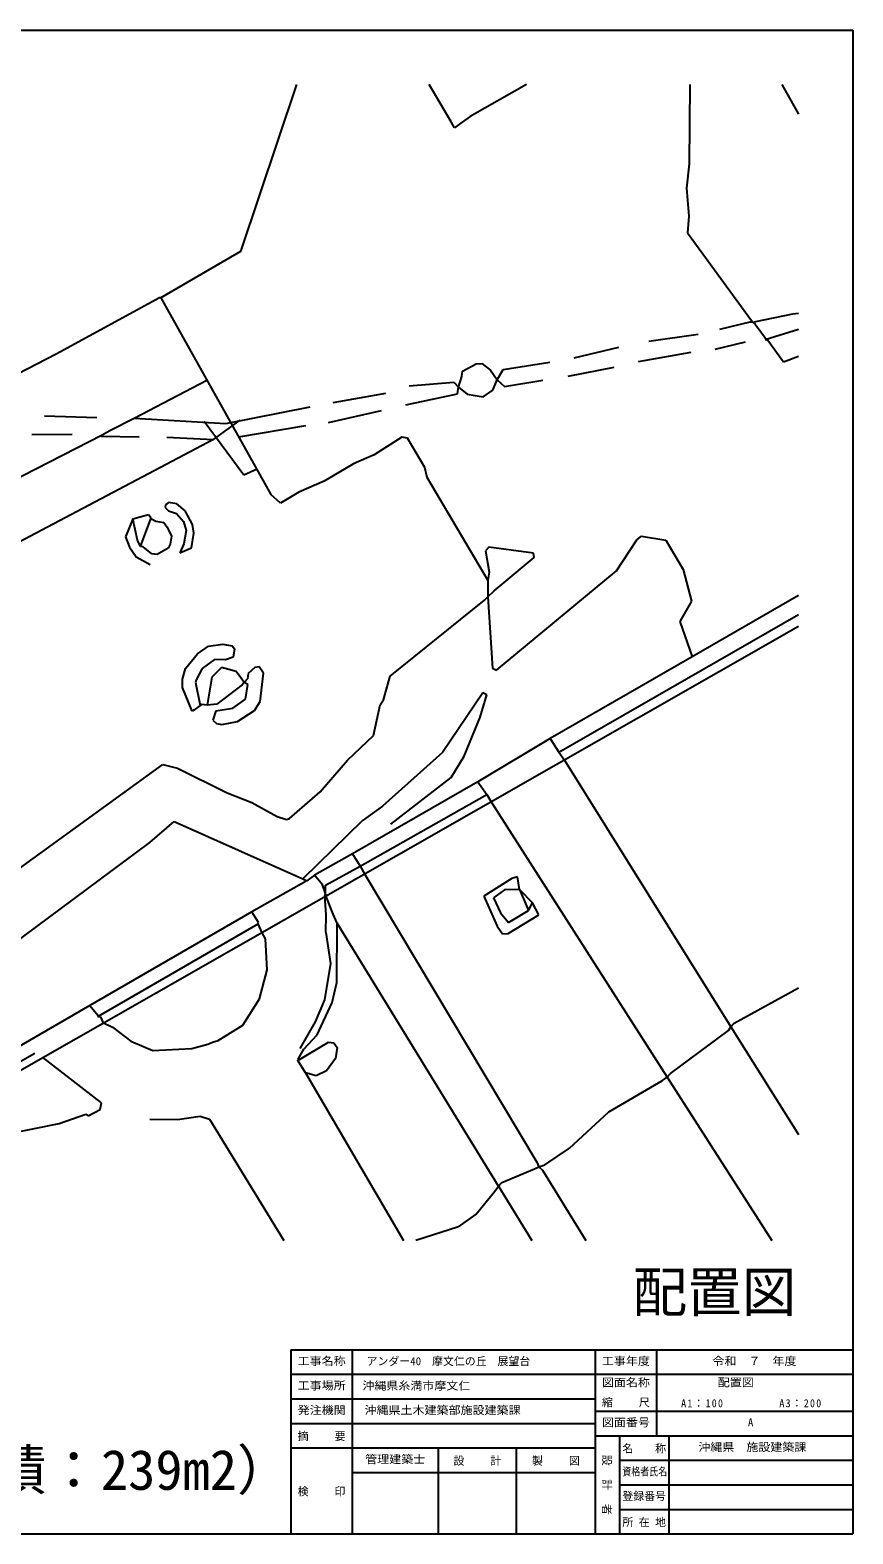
# Model space of a CAD drawing. Units: millimetres at full size, sheet at 1:100; details may follow other scales. Extents: x -38250 to 39750, y -27700 to 27400.
# Drawn here: x 9593 to 39750, y -27700 to 27400 of the extents above; entities that cross this region are included whole.
import ezdxf
from ezdxf.enums import TextEntityAlignment as Align

# ---------------------------------------------------------------- set-up
doc = ezdxf.new("R2010")
doc.units = ezdxf.units.MM
doc.header["$LTSCALE"] = 100
for name, color, linetype in [('1-0', 7, 'Continuous'), ('2-A', 6, 'Continuous'), ('F-2', 134, 'Continuous')]:
    doc.layers.add(name, color=color, linetype=linetype)
doc.styles.add('ＭＳ ゴシック', font='')
doc.styles.get('ＭＳ ゴシック').set_extended_font_data('MS Gothic')

msp = doc.modelspace()

# ---------------------------------------------------------------- linework, layer by layer
at = {"layer": '1-0'}
for p, q in [((19361.8, 25400), (17301.3, 19282.9)), ((25028.1, 24039), (24219, 25400)), ((27785.2, 25400), (25718.5, 24229.2)), ((33775.4, 25400), (33744, 22500.3)), ((37140.1, 25400), (37750, 24313)), ((25143.5, 23817.3), (25028.1, 24039)), ((25431.1, 24023.2), (25143.5, 23817.3)), ((25718.5, 24229.2), (25431.1, 24023.2)), ((33744, 22500.3), (33646.9, 21604.1)), ((33646.9, 21604.1), (33730.7, 20576.8)), ((33730.7, 20576.8), (33682.5, 19976.6)), ((33682.5, 19976.6), (35997.7, 16807.6)), ((17301.3, 19282.9), (14443.7, 17625.7)), ((14336.8, 17592.8), (10550.8, 15531.4)), ((14386.2, 17584.6), (14336.8, 17592.8)), ((14443.7, 17625.7), (14386.2, 17584.6)), ((14386.2, 17584.6), (18418, 10382.6)), ((34872.4, 16435.9), (35981.5, 16709)), ((35997.7, 16807.6), (36080.2, 16692.8)), ((36080.2, 16692.8), (36186.9, 16725.7)), ((36170.7, 16627.1), (36541.5, 16109.8)), ((36186.9, 16725.7), (37550.9, 17007.5)), ((37550.9, 17007.5), (37750, 17033.1)), ((32267.2, 16004), (34083.3, 16261.8)), ((36533.3, 16060.7), (37750, 16437.2)), ((36541.5, 16109.8), (36533.3, 16060.7)), ((36533.3, 16060.7), (36631.9, 16044.2)), ((36632, 16044.2), (37208.8, 15239.7)), ((10550.8, 15531.4), (8776.9, 14607.7)), ((29530.9, 15391.1), (31165.9, 15780.1)), ((31890.4, 15255.3), (33821.3, 15595.7)), ((34700.9, 15704), (35810.1, 15977.1)), ((37208.8, 15239.7), (37750, 15458)), ((25414.1, 14701.8), (25446.4, 14899.1)), ((25446.4, 14899.1), (25947.6, 15171.2)), ((25947.6, 15171.2), (26152.9, 15188)), ((26152.9, 15188), (26465.9, 14933.7)), ((26465.9, 14933.7), (26712.9, 14589)), ((26712.9, 14589), (26926, 14959.1)), ((26926, 14959.1), (28643.6, 15233.3)), ((29318.4, 14716.7), (30994.8, 15048.2)), ((13407.2, 13185.4), (16068, 14570.8)), ((23482.8, 14361.5), (25126.6, 14495.8)), ((25126.6, 14495.8), (25299.6, 14315.2)), ((25299.6, 14315.2), (25413.9, 14701.8)), ((26549.2, 14210.5), (26712.9, 14589)), ((26712.9, 14589), (26976.3, 14342.8)), ((26976.3, 14342.8), (28381.5, 14567)), ((20697.3, 13756.7), (22628.5, 14097)), ((23369, 13670.7), (25258.9, 14068.6)), ((25258.9, 14068.6), (25299.6, 14315.2)), ((25299.6, 14315.2), (25612.3, 14061)), ((25612.3, 14061), (26204.2, 13963.3)), ((26204.5, 13963.3), (26549.2, 14210.5)), ((10127.4, 13270.1), (12042.6, 13207.5)), ((16769.4, 12985.5), (19859.3, 13590.8)), ((20525.9, 13024.8), (22473.3, 13463.8)), ((12241, 12566.8), (12520.2, 12723.5)), ((12520.2, 12723.5), (13407.1, 13185.4)), ((13407.2, 13185.4), (16769.4, 12985.5)), ((15972.2, 13066.3), (17422.1, 11104.2)), ((16318.4, 12401.2), (17295.5, 13101.6)), ((17247, 12501.2), (19696.1, 12908.2)), ((7592.4, 10191.5), (12241, 12566.8)), ((16318.4, 12401.2), (8491.8, 8269.6)), ((9660, 12587), (11131.1, 12597.8)), ((12183.5, 12525.7), (13597.4, 12495.2)), ((14608.6, 12480.3), (16318.4, 12401.2)), ((23223.1, 12478.6), (22204.9, 11835.8)), ((23420.5, 12446.1), (23223.1, 12478.6)), ((24055.2, 11378.5), (23420.5, 12446.1)), ((22204.9, 11835.8), (21441, 11505.7)), ((17422.1, 11104.2), (17915, 11327.1)), ((21441, 11505.7), (20373.4, 10871)), ((24146.2, 11008.8), (24055.2, 11378.5)), ((20373.4, 10871), (19445.3, 10466.6)), ((26363.8, 7247.8), (24146.2, 11008.8)), ((14555.2, 10006.1), (14538.8, 9907.4)), ((14670.2, 10088.5), (14555.2, 10006.1)), ((14966, 10039.7), (14670.2, 10088.5)), ((15278.9, 9785.4), (14966, 10039.7)), ((18771.9, 10070.9), (18418, 10382.6)), ((19445.3, 10466.6), (18771.9, 10070.9)), ((13356, 9494.4), (13094.2, 8828.2)), ((13356, 9494.4), (13939.2, 9651.6)), ((13529.9, 8705.7), (13356, 9494.4)), ((13645.4, 8483.9), (14013.8, 9487.4)), ((13939.2, 9651.6), (13980.5, 9594.2)), ((13980.5, 9594.2), (14013.8, 9487.4)), ((14013.8, 9487.4), (14062.7, 9479.3)), ((14062.7, 9479.3), (14202.8, 9405.5)), ((14202.8, 9405.5), (14498.7, 9356.6)), ((14538.8, 9907.4), (14670.6, 9784.4)), ((14670.6, 9784.4), (14958.6, 9686.3)), ((14958.6, 9686.3), (15213.8, 9390.8)), ((15213.8, 9390.8), (15313, 9070.4)), ((15551, 9284.5), (15278.9, 9785.4)), ((13094.2, 8828.2), (13234.3, 8450.2)), ((14498.7, 9356.6), (14622.2, 9184.2)), ((14622.2, 9184.2), (14771.1, 8855.8)), ((14771.1, 8855.8), (14722.2, 8559.8)), ((15313, 9070.4), (15231.5, 8577)), ((15511.4, 8429.5), (15600.8, 8972.2)), ((15600.8, 8972.2), (15551, 9284.5)), ((31827.5, 8728.6), (31999.8, 8852.2)), ((31999.8, 8852.2), (32887.8, 8705.8)), ((13234.3, 8450.2), (13481.5, 8105.4)), ((13645.4, 8483.9), (13529.9, 8705.7)), ((13744, 8467.6), (13645.4, 8483.9)), ((14056.7, 8213.3), (13744, 8467.6)), ((14648.4, 8419.8), (14254.1, 8180.8)), ((14722.2, 8559.8), (14648.4, 8419.8)), ((15076.1, 8247.9), (15511.4, 8429.5)), ((15231.5, 8577), (15076.2, 8247.9)), ((26411, 8456.3), (26288, 8324.6)), ((26288, 8324.6), (26412.6, 7543.9)), ((28047.2, 8237.1), (26411, 8456.3)), ((31081.5, 7584.8), (31827.5, 8728.6)), ((32887.8, 8705.8), (33522.7, 7638.2)), ((13481.5, 8105.4), (13991.8, 7818.6)), ((14254.1, 8180.8), (14056.7, 8213.3)), ((26602.9, 6853.6), (28072.2, 8081.1)), ((28072.2, 8081.1), (28047.2, 8237.1)), ((26388.1, 7395.9), (26363.8, 7247.8)), ((26363.8, 7247.8), (26364.7, 6639.7)), ((26412.6, 7543.9), (26388.1, 7395.9)), ((26681.8, 3952.2), (31081.5, 7584.8)), ((33522.7, 7638.2), (33837.1, 6471.4)), ((26241.6, 6507.9), (26364.7, 6639.7)), ((26364.7, 6639.7), (26602.9, 6853.6)), ((26364.7, 6639.7), (26541.8, 4026)), ((37750, 6685.4), (33856.9, 4441.2)), ((22793.9, 3732), (26241.6, 6507.9)), ((33837.1, 6471.4), (33410.7, 5731)), ((4624.3, -13338.8), (37750, 5555.9)), ((28972, 939.4), (37750, 5988.1)), ((33410.7, 5731), (33856.9, 4441.2)), ((15288.7, 4006.8), (15731.6, 4541.8)), ((15731.6, 4541.8), (16134, 4830.2)), ((16134, 4830.2), (16651.7, 4896.8)), ((16651.7, 4896.8), (16997.1, 4840)), ((17030.7, 4429), (16759.6, 4321.6)), ((16997.1, 4840), (17079.6, 4725)), ((17079.6, 4725), (17030.7, 4429)), ((33856.9, 4441.2), (28650.6, 1448.4)), ((15174.4, 3620.2), (15288.7, 4006.8)), ((15897, 4007.7), (15675.9, 3588.2)), ((16356.8, 4337.4), (15897, 4007.7)), ((16612.1, 4042), (16251, 3696.1)), ((16759.6, 4321.6), (16356.8, 4337.4)), ((17146.7, 3903.1), (16612.1, 4042)), ((17352.5, 3615.7), (17146.7, 3903.1)), ((17828.5, 4044.1), (17590.8, 3829.9)), ((17984.8, 4068.9), (17828.5, 4044.1)), ((18149.5, 3839), (17984.8, 4068.9)), ((26541.8, 4026), (26681.8, 3952.2)), ((15174.8, 3316.2), (15174.4, 3620.2)), ((15538, 2445.4), (15174.8, 3316.2)), ((15675.9, 3588.2), (15659.4, 3489.6)), ((15659.4, 3489.6), (15825.2, 2651.5)), ((16251, 3696.1), (16080.3, 2660.1)), ((17369.5, 3410.3), (16441.7, 2701.8)), ((17435.2, 3500.8), (17352.5, 3615.7)), ((17435.2, 3500.8), (17369.5, 3410.3)), ((17558.1, 3632.7), (17435.2, 3500.8)), ((17574.9, 3427.1), (17435.2, 3500.8)), ((17485.5, 2884.5), (17574.9, 3427.1)), ((17590.8, 3829.9), (17558.1, 3632.7)), ((18028.1, 2794.9), (18149.5, 3839)), ((22549, 2860.1), (22793.9, 3732)), ((17025.6, 2554.9), (17485.5, 2884.5)), ((17823, 2474), (18028.1, 2794.9)), ((22417.7, 2679.2), (22549, 2860.1)), ((26190, 3121.1), (24714, 932)), ((26092.8, 2225.1), (26329.8, 3047.3)), ((26329.8, 3047.3), (26190, 3121.1)), ((15595.5, 2486.6), (15538, 2445.4)), ((15825.2, 2651.5), (15595.5, 2486.6)), ((15882.8, 2692.6), (15825.2, 2651.5)), ((16080.3, 2660.1), (15882.8, 2692.6)), ((16441.7, 2701.8), (16080.3, 2660.1)), ((16400.9, 2455.2), (16294.9, 2117.9)), ((16400.9, 2455.2), (17025.6, 2554.9)), ((17199, 2070.2), (17823, 2474)), ((22181.2, 1552.5), (22417.7, 2679.2)), ((25503.4, 802), (26092.8, 2225.1)), ((16294.9, 2117.9), (16426.6, 1994.9)), ((16426.6, 1994.9), (16624, 1962.3)), ((16624, 1962.3), (17199, 2070.2)), ((21221.2, 646.7), (22181.2, 1552.5)), ((28650.6, 1448.4), (26006.3, -142.4)), ((28650.6, 1448.4), (28972, 939.4)), ((20220.3, -505.8), (21221.2, 646.7)), ((24714, 932), (22514.4, -1036.2)), ((25019.8, 20.2), (25503.4, 802)), ((28972, 939.4), (29178, 652.1)), ((29178, 652.1), (35269.2, -9119.3)), ((9218.5, -3302.8), (14456.3, 495.3)), ((14456.3, 495.3), (14990.8, 356.7)), ((14990.8, 356.7), (16817.2, -552.7)), ((22811.4, -1693.2), (25019.8, 20.2)), ((19095.8, -1485.9), (20220.3, -505.8)), ((26006.3, -142.4), (21415.9, -2780.7)), ((26006.3, -142.4), (26335.8, -602.2)), ((16817.2, -552.7), (17722, -904.6)), ((17722, -904.6), (18651.7, -1412.7)), ((21696.2, -3232.3), (26335.8, -602.2)), ((22514.4, -1036.2), (21767.3, -1571.8)), ((26335.8, -602.2), (26492.8, -881.4)), ((26492.8, -881.4), (32937.8, -10964.7)), ((13984.3, -2366), (14870.9, -1599.9)), ((14870.9, -1599.9), (19592.6, -3696.2)), ((18651.7, -1412.7), (18988.9, -1519)), ((18988.9, -1519), (19095.8, -1485.9)), ((21767.3, -1571.8), (19592.6, -3696.2)), ((8442.7, -6468.8), (13984.3, -2366)), ((21415.9, -2780.7), (20020, -3563.9)), ((20415, -3933.1), (21696.2, -3232.3)), ((21415.9, -2780.7), (21696.2, -3232.3)), ((21696.2, -3232.3), (21853, -3511.5)), ((19732.6, -3770), (17720.6, -4907.7)), ((19592.6, -3696.2), (19732.6, -3770)), ((20020, -3563.9), (19732.6, -3770)), ((20316.4, -3917), (20020, -3563.9)), ((21853, -3511.5), (28167.4, -14079.9)), ((27245.5, -3691.4), (26227.2, -4334.3)), ((27459, -3625.2), (27245.5, -3691.4)), ((27533.9, -4093.7), (27459, -3625.2)), ((20415.5, -4237.3), (20316.4, -3917)), ((20399.2, -4335.9), (20415.5, -4237.3)), ((20441.7, -5001.7), (20399.2, -4335.9)), ((20415.5, -4237.3), (20415, -3933.1)), ((20448.7, -4344.1), (20415.5, -4237.3)), ((20696.3, -4993.1), (20448.7, -4344.1)), ((26227.2, -4334.3), (26705.9, -5426.6)), ((26975.1, -4102.9), (26572.6, -4391.2)), ((26572.6, -4391.2), (26836.5, -4941.5)), ((27533.9, -4093.7), (26975.1, -4102.9)), ((27533.9, -4093.7), (27863.9, -4857.5)), ((27533.9, -4093.7), (28011.5, -4577.9)), ((17720.6, -4907.7), (11783.4, -8337.5)), ((17959.7, -5301.8), (17720.6, -4907.7)), ((26836.5, -4941.5), (27133.1, -5294.6)), ((27133.1, -5294.6), (27863.9, -4857.5)), ((27863.9, -4857.5), (28011.5, -4577.9)), ((28242.4, -5021.3), (28011.5, -4577.9)), ((12071.7, -8739.6), (17951.4, -5351.3)), ((17951.4, -5351.3), (17959.7, -5301.8)), ((18100.1, -5679.6), (17951.4, -5351.3)), ((20434.4, -5659.4), (20441.7, -5001.7)), ((20845, -5321.6), (20696.3, -4993.1)), ((20840.4, -7499.9), (20845, -5321.6)), ((26755, -14961.7), (20845, -5321.6)), ((26705.9, -5426.6), (26911.9, -5714.1)), ((27117.4, -5697.4), (28242.4, -5021.3)), ((18215.4, -5901.5), (18100.1, -5679.6)), ((18283.1, -7027.5), (18215.4, -5901.5)), ((20434.4, -5659.4), (20600.8, -6801.6)), ((26911.7, -5714.1), (27117.4, -5697.4)), ((18005.6, -8096.6), (18283.1, -7027.5)), ((20600.8, -6801.6), (20381.2, -8133.6)), ((20669, -8231.9), (20840.4, -7499.9)), ((35392.2, -8987.6), (37750, -7686.1)), ((17390.6, -9059.2), (18005.6, -8096.6)), ((20381.2, -8133.6), (20045.6, -8939.8)), ((20120.2, -9408.2), (20669, -8231.9)), ((11783.4, -8337.5), (4220.3, -12715)), ((11783.4, -8337.5), (12080, -8690.3)), ((12080, -8690.3), (12071.7, -8739.6)), ((12071.7, -8739.6), (12170.6, -8755.9)), ((12170.6, -8755.9), (12244.8, -8920.1)), ((12244.8, -8920.1), (12286, -8977.6)), ((12286, -8977.6), (12615, -9133.3)), ((12615, -9133.3), (13290, -9650)), ((16487.2, -9619.8), (17390.6, -9059.2)), ((20045.6, -8939.8), (19480, -9910.6)), ((33061.1, -10832.9), (35195.5, -9259.2)), ((35195.5, -9259.2), (35269.2, -9119.3)), ((35269.2, -9119.3), (35392.2, -8987.6)), ((35269.2, -9119.3), (37750, -13063.1)), ((13290, -9650), (14096, -9985.6)), ((14096, -9985.6), (15526.2, -9917.5)), ((15526.2, -9917.5), (16109.6, -9760.2)), ((16109.6, -9760.2), (16273.7, -9686)), ((16273.7, -9686), (16487.2, -9619.8)), ((19406.7, -10354.7), (20531.7, -9678.7)), ((19628, -9935), (20120.2, -9408.2)), ((20531.7, -9678.7), (20729.1, -9711.2)), ((20729.1, -9711.2), (20852.7, -9883.6)), ((20852.6, -9883.7), (20787.5, -10278.3)), ((4182.7, -13248.5), (9772.6, -10083.3)), ((12208.5, -11904.2), (10052.2, -10230.9)), ((19406.7, -10354.7), (19414.9, -10305.4)), ((19687, -10806.4), (19406.7, -10354.7)), ((19414.9, -10305.4), (19628, -9935)), ((20787.5, -10278.3), (20459.5, -10730.9)), ((20073.6, -10920.7), (19687, -10806.4)), ((19687, -10806.4), (23282.8, -16950)), ((20459.5, -10730.9), (20073.6, -10920.7)), ((32765.5, -11088.2), (32937.8, -10964.7)), ((32937.8, -10964.7), (33061.1, -10832.9)), ((32937.8, -10964.7), (36779.6, -16950)), ((30802.6, -12234.1), (32765.5, -11088.2)), ((12168.1, -12150.6), (12208.5, -11904.2)), ((8725.3, -13052.6), (10664.5, -12662.9)), ((10664.5, -12662.9), (11634, -12316)), ((11634, -12316), (11724.6, -12381.6)), ((11724.6, -12381.6), (12168.1, -12150.6)), ((13985.3, -12501.2), (14996.3, -12515.9)), ((13985.3, -12501.2), (14996.3, -12515.9)), ((14996.3, -12515.9), (15826.3, -12399.4)), ((15826.3, -12399.4), (16163.5, -12505.6)), ((16163.5, -12505.6), (18892.3, -16950)), ((29366.5, -13568.1), (30802.6, -12234.1)), ((28455.1, -14178), (29366.5, -13568.1)), ((26878, -14830.1), (28077.4, -14318.3)), ((28077.4, -14318.3), (28241.7, -14244.1)), ((28167.4, -14079.9), (28241.7, -14244.1)), ((28241.7, -14244.1), (28455.1, -14178)), ((28241.7, -14244.1), (28373.2, -14367.2)), ((26755, -14961.7), (26878, -14830.1)), ((28373.2, -14367.2), (29957.4, -16950)), ((25926.6, -15990.7), (26623.8, -15142.8)), ((26623.8, -15142.8), (26755, -14961.7)), ((26755, -14961.7), (27985.3, -16950)), ((25294.4, -16443.9), (23726.6, -16950)), ((25294.4, -16443.9), (25926.6, -15990.7))]:
    msp.add_line(p, q, dxfattribs=at)
msp.add_lwpolyline([(35981.5, 16709), (36080.2, 16692.8), (36170.7, 16627.1)], dxfattribs=at)
at = {"layer": 'F-2', "color": 4}
for p, q in [((-38250, 27400), (39750, 27400)), ((39750, 27400), (39750, -27700)), ((-38250, -27700), (39750, -27700))]:
    msp.add_line(p, q, dxfattribs=at)
at = {"layer": 'F-2', "color": 3}
for p, q in [((19150, -20950), (19150, -27700)), ((19150, -20950), (39750, -20950)), ((30300, -20950), (30300, -27700))]:
    msp.add_line(p, q, dxfattribs=at)
at = {"layer": 'F-2', "color": 2}
for p, q in [((21400, -20950), (21400, -27700)), ((32550, -20950), (32550, -24100)), ((19150, -21850), (39750, -21850)), ((19150, -22750), (30300, -22750)), ((19150, -23650), (30300, -23650)), ((30300, -23200), (39750, -23200)), ((30300, -24100), (39750, -24100)), ((31200, -24100), (31200, -27700)), ((33000, -24100), (33000, -27700)), ((19150, -24550), (30300, -24550)), ((24550, -24550), (24550, -27700)), ((27425, -27700), (27425, -24550)), ((31200, -25000), (39750, -25000)), ((21400, -25450), (30300, -25450)), ((31200, -25900), (39750, -25900)), ((31200, -26800), (39750, -26800))]:
    msp.add_line(p, q, dxfattribs=at)

# ---------------------------------------------------------------- texts
at = {"layer": '2-A', "color": 5, "style": 'ＭＳ ゴシック'}
for s, p in [('配置図', (31674.7, -20005)), ('※寸法についてはおおよその数値である（敷地面積：239m2）', (-35801.2, -26524.4))]:
    msp.add_text(s, height=1466, dxfattribs=at).set_placement(p, align=Align.BOTTOM_LEFT)
at = {"layer": 'F-2', "style": 'ＭＳ ゴシック'}
for s, width, p in [('工事名称', 1.1, (19400, -21600)), ('工事年度', 1.1, (30550, -21600)), ('令和\u3000７\u3000年度', 1.1, (34600, -21600)), ('図面名称', 1.1, (30550, -22387.5)), ('配置図', 1.1, (34796.8, -22384.6)), ('工事場所', 1.1, (19400, -22500)), ('沖縄県糸満市摩文仁', 1.1, (21769.7, -22504.6)), ('発注機関', 1.1, (19400, -23400)), ('沖縄県土木建築部施設建築課', 1.1, (21850, -23400)), ('図面番号', 1.1, (30550, -23850)), ('管理建築士', 1.1, (21875, -25200)), ('沖縄県\u3000施設建築課', 1.1, (34082.9, -24754.4)), ('資格者氏名', 0.8, (31300, -25650))]:
    msp.add_text(s, height=293.3, dxfattribs=dict(at, width=width)).set_placement(p, align=Align.BOTTOM_LEFT)
for s, p in [('アンダー40\u3000摩文仁の丘\u3000展望台\u3000', (21925.8, -21607.2)), ('A', (35900, -23850)), ('登録番号', (31300, -26550))]:
    msp.add_text(s, height=293.3, dxfattribs=at).set_placement(p, align=Align.BOTTOM_LEFT)
at = {"layer": 'F-2', "char_height": 293.3, "attachment_point": 7, "style": 'ＭＳ ゴシック'}
for s, insert in [('\\T3.38;縮尺', (30550, -23062.5)), ('\\T1.2;\\W0.95;A1：', (33450, -23062.5)), ('\\T1.27;\\W0.9;100', (34350, -23062.5)), ('\\T1.2;\\W0.95;A3：', (37050, -23062.5)), ('\\T1.27;\\W0.9;200', (37950, -23062.5)), ('\\T3.38;摘要', (19400, -24300)), ('\\T3;名称', (31300, -24750)), ('\\T3.37;設計', (25112.5, -25200)), ('\\T3.38;製図', (27987.5, -25200)), ('\\T3.38;検印', (19400, -26325)), ('\\T1.5;所在地', (31300, -27450))]:
    msp.add_mtext(s, dxfattribs=dict(at, insert=insert))
at = {"layer": 'F-2', "insert": (30550, -24800), "char_height": 293.3, "attachment_point": 7, "rotation": 270, "style": 'ＭＳ ゴシック'}
msp.add_mtext('\\T2.25;設計者', dxfattribs=at)

doc.saveas('drawing.dxf')
